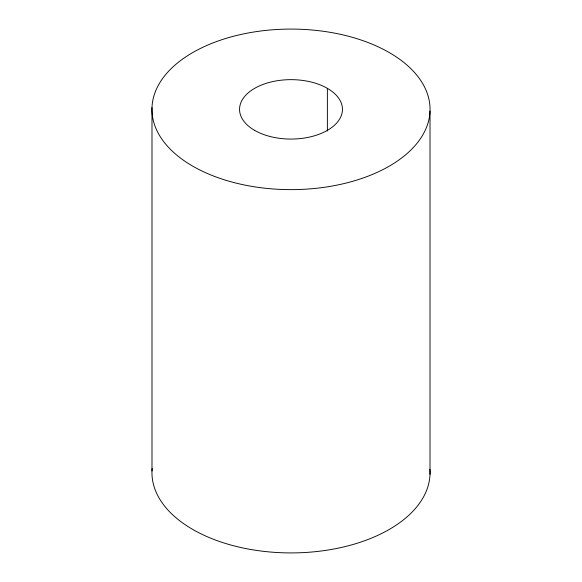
<?xml version="1.0" encoding="UTF-8"?>
<svg xmlns="http://www.w3.org/2000/svg" width="582" height="582" viewBox="0 0 582 582"><rect width="100%" height="100%" fill="white"/><g stroke="black" fill="none" stroke-linecap="round" stroke-linejoin="round"><path stroke-width="0.87" d="M430.011 111.038A139.04 80.272 0 0 1 218.97 178.019A139.04 80.272 0 0 1 224.019 39.009A139.04 80.272 0 0 1 430.011 111.038L430.011 474.323M327.375 88.355L327.375 131.037M151.989 107.677L151.989 470.962M429.916 469.281A139.04 80.272 0 0 1 290.273 552.915A139.04 80.272 0 0 1 152.149 468.445M254.625 130.361A51.442 29.704 0 0 0 340.696 117.047A51.442 29.704 0 0 0 277.687 80.665A51.442 29.704 0 0 0 254.625 130.361"/></g></svg>
